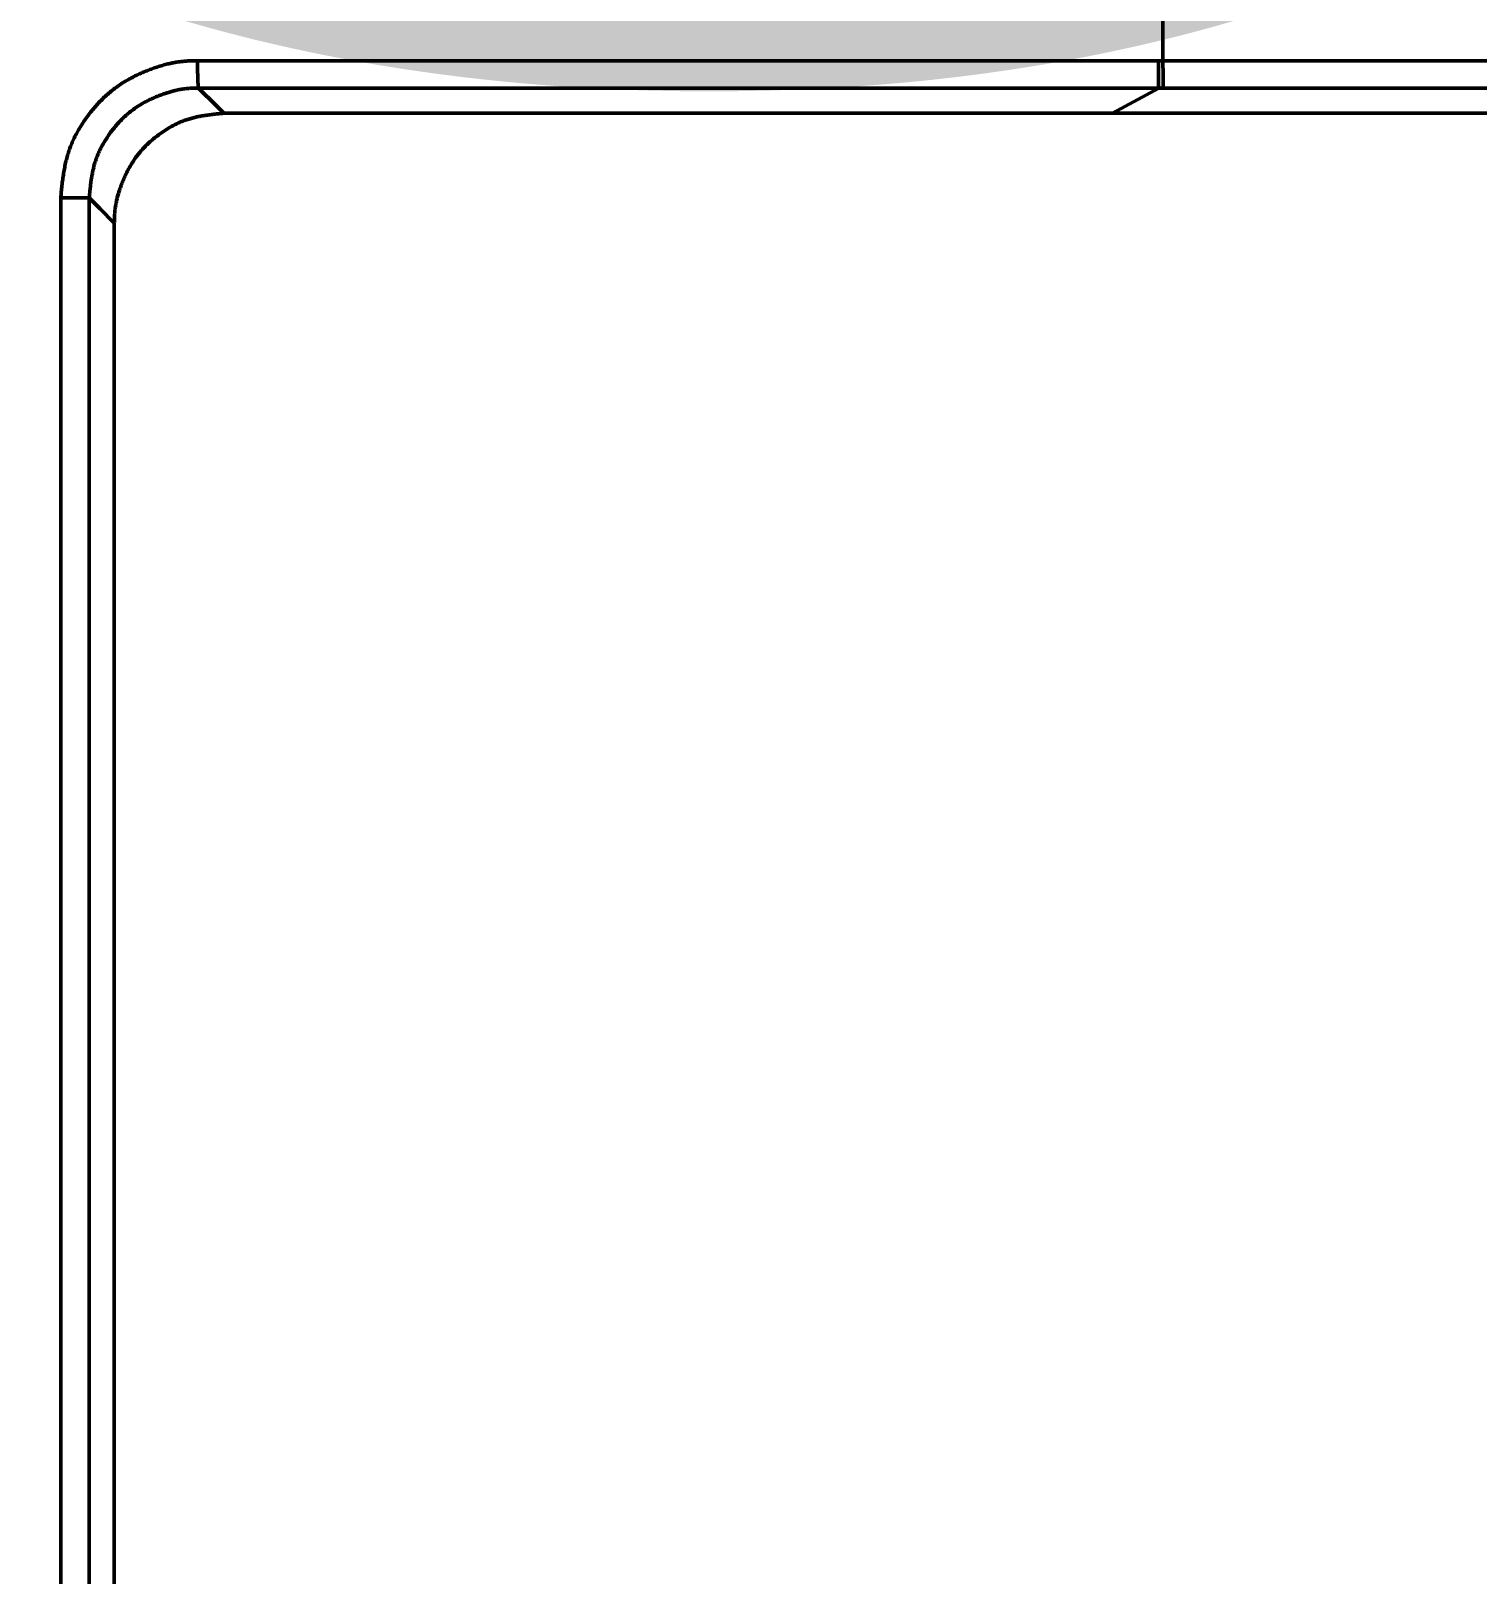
# Model space of a CAD drawing. Header units: millimetres. Extents: x -6033 to 120673, y -4970 to 90533.
# Drawn here: x 87177.98 to 87204.31, y 68278.15 to 68306.24 of the extents above; entities that cross this region are included whole.
import ezdxf
from ezdxf.enums import TextEntityAlignment as Align

# ---------------------------------------------------------------- set-up
doc = ezdxf.new("R2010")
doc.units = ezdxf.units.MM
doc.linetypes.add('I-PLAN$0$ACAD_ISO02W100', pattern=[15, 12, -3])
doc.linetypes.add('I-PLAN$0$DASH', pattern=[0.35, 0.25, -0.1])
doc.layers.get('DefPoints').update_dxf_attribs({"color": 250})
for name, color, linetype, lineweight in [('_ACM-A-ANNO-DIMS-b', 2, 'Continuous', 18), ('_ACM-A-ANNO-DIMS-c', 2, 'Continuous', 18), ('I-AR$0$I-SCOPE', 252, 'Continuous', 35), ('I-PLAN$0$_ACM-A-WALL-HACH', 251, 'Continuous', 9)]:
    doc.layers.add(name, color=color, linetype=linetype, lineweight=lineweight)
for name, color, linetype in [('I-CEILING$0$I-RCP-AIR', 64, 'Continuous'), ('I-CEILING$0$RC-Hatch【天花填充】', 251, 'Continuous'), ('I-FLOOR$0$I-FC-HATCH', 8, 'Continuous'), ('I-PLAN$0$I-PL-FURN', 1, 'I-PLAN$0$DASH'), ('地坪', 7, 'Continuous'), ('天花', 7, 'Continuous')]:
    doc.layers.add(name, color=color, linetype=linetype)
doc.styles.add('_ACM-G-NOTES', font='arial.ttf')
doc.styles.add('I-CEILING$0$黑体', font='simhei.ttf', dxfattribs={"height": 600})
doc.styles.add('I-PLAN$0$Arial', font='ARIALUNI.ttf')
doc.dimstyles.new('_ACM-DIM-A_50', dxfattribs={"dimscale": 50, "dimtxt": 2.5, "dimasz": 1, "dimexe": 1.5, "dimexo": 1, "dimgap": 1, "dimtad": 1, "dimdec": 0, "dimrnd": 5, "dimzin": 1, "dimdsep": 46, "dimtxsty": '_ACM-G-NOTES', "dimblk": 'ARCHTICK', "dimcen": 2.5, "dimclrd": 256, "dimclre": 256, "dimclrt": 256, "dimadec": 3, "dimazin": 0, "dimtfac": 1, "dimtdec": 0, "dimtix": 1, "dimtmove": 0, "dimatfit": 3, "dimldrblk": 'DOTSMALL', "dimfxl": 5, "dimfxlon": 1, "dimlwd": 18, "dimlwe": 18, "dimarcsym": 0})

# ---------------------------------------------------------------- blocks, each defined once
blk = doc.blocks.new('I-AR')
at = {"layer": 'I-AR$0$I-SCOPE'}
h = blk.add_hatch(dxfattribs=at)
h.set_pattern_fill('ANSI31', color=256, scale=200)
h.paths.add_polyline_path([(63300, 72640), (66630, 72640), (66630, 70889.383), (90600, 70890), (90600, 66390), (96650, 66390), (96650, 24876.398), (18340, 24876.398), (18340, 66390), (48090, 66390), (48090, 72640), (51400, 72640), (51400, 72649.887), (52869.5, 72649.887), (52869.5, 72640), (55240, 72640), (55240, 72790), (59460, 72790), (59460, 72640), (61830.5, 72640), (61830.5, 72649.887), (63300, 72649.887)], flags=16)
h.paths.add_polyline_path([(7330, 0), (7330, -1770), (11180, -1770), (11180, 0), (18450, 0), (18450, 2900), (27550, 2900), (27550, 18090), (37037.331, 18090), (37037.331, 17350), (96200, 17350), (96200, 18120), (114640, 18120), (114640, 84500), (0, 84500), (0, 0)])
blk = doc.blocks.new('I-PLAN')
at = {"layer": 'I-PLAN$0$_ACM-A-WALL-HACH'}
h = blk.add_hatch(dxfattribs=at)
h.set_pattern_fill('ANSI31', color=256, scale=10, angle=45)
h.paths.add_polyline_path([(88260, 70790), (88260, 70890), (88030, 70890), (88030, 70790), (88230, 70790)], flags=17)
h.paths.add_polyline_path([(79671.546, 69390), (78155, 69390), (78155, 68990), (77955, 68990), (77955, 69590), (79671.546, 69590)], flags=17)
h.paths.add_polyline_path([(80271.546, 69390), (80271.546, 69590), (80780, 69590), (80780, 68990), (80580, 68990), (80580, 69390)], flags=17)
h.paths.add_polyline_path([(74580, 69590), (73930, 69590), (73930, 69390), (74580, 69390)])
h.paths.add_polyline_path([(68780, 69590), (69430, 69590), (69430, 69390), (68780, 69390)])
h.paths.add_polyline_path([(87280, 66490), (87480, 66490), (87480, 66390), (87280, 66390)])
h.paths.add_polyline_path([(82180, 68990), (82180, 69390), (84230, 69390), (84230, 66490), (84430, 66490), (84430, 69390), (85280, 69390), (85280, 69590), (81980, 69590), (81980, 68990)])
h.paths.add_polyline_path([(87480, 67390), (87480, 69390), (88280, 69390), (88280, 69590), (88080, 69590), (86480, 69590), (86480, 69390), (87280, 69390), (87280, 67390)], flags=17)
h.paths.add_polyline_path([(72130, 68170), (72130, 66490), (72330, 66490), (72330, 67870), (73130, 67870), (73130, 68070), (72330, 68070), (72330, 68170)])
h.paths.add_polyline_path([(71230, 68170), (71230, 66390), (71030, 66390), (71030, 67870), (70230, 67870), (70230, 68070), (71030, 68070), (71030, 68170)])
h.paths.add_polyline_path([(72130, 69070), (72330, 69070), (72330, 69390), (73030, 69390), (73030, 69590), (72130, 69590)])
h.paths.add_polyline_path([(71230, 69070), (71030, 69070), (71030, 69390), (70330, 69390), (70330, 69590), (71230, 69590)])
h.paths.add_polyline_path([(67800, 69490), (67830, 69490), (67830, 69590), (67800, 69590)], flags=17)
h.paths.add_polyline_path([(76755, 69590), (75180, 69590), (75180, 69390), (75330, 69390), (75330, 66390), (75530, 66390), (75530, 69390), (76555, 69390), (76555, 68990), (76755, 68990)])
h.paths.add_polyline_path([(68180, 69590), (68180, 69390), (68030, 69390), (68030, 66520), (67780, 66520), (67780, 66390), (67400, 66390), (67400, 66720), (67830, 66720), (67830, 69590)])
edge = h.paths.add_edge_path()
edge.add_line((89860, 70890), (88860, 70890))
edge.add_line((75530, 66520), (84230, 66520))
edge.add_line((75530, 66720), (84230, 66720))
at = {"layer": 'I-PLAN$0$I-PL-FURN', "linetype": 'I-PLAN$0$ACAD_ISO02W100', "insert": (86615.717, 68406.556), "char_height": 100, "width": 151170.16662, "attachment_point": 1, "style": 'I-PLAN$0$Arial'}
blk.add_mtext('{\\fArial Unicode MS|b0|i0|c134|p34;1800x700}', dxfattribs=at)
blk = doc.blocks.new('I-CEILING$0$RPK-22-40FSNQS')
at = {"color": 0, "lineweight": 50}
for p, q in [((148.043378, -98.98318), (148.043378, -60.092556)), ((148.54133, -98.965252), (148.54133, -60.08462)), ((148.999936, -81.310286), (148.999936, -60.472714)), ((148.043378, -81.406264), (146.956606, -81.406264)), ((148.999996, -82.326264), (148.999936, -81.310286)), ((148.54133, -81.48232), (148.999996, -82.326264)), ((148.999996, -98.506596), (148.999996, -82.326264)), ((148.861646, -98.644928), (148.999996, -98.506596)), ((148.54133, -98.965252), (148.861646, -98.644928)), ((150.999054, -100.49814), (150.732724, -100.764486)), ((225.429992, -100.49814), (150.999054, -100.49814)), ((150.732724, -100.764486), (150.542348, -100.954898)), ((150.542348, -101.4741), (150.542348, -100.954898)), ((150.542348, -100.954898), (230.998328, -100.954898)), ((230.998328, -101.4741), (150.542348, -101.4741))]:
    blk.add_line(p, q, dxfattribs=at)
for points in [[(148.043378, -81.406264), (148.046462, -81.40626), (148.049546, -81.406258), (148.05263, -81.406254), (148.055712, -81.406252), (148.058796, -81.406248), (148.061878, -81.406246), (148.064958, -81.406242), (148.068038, -81.40624), (148.071118, -81.406236), (148.074196, -81.406232), (148.077274, -81.406228), (148.08035, -81.406226), (148.083424, -81.406222), (148.086498, -81.406218), (148.089568, -81.406212), (148.092638, -81.406208), (148.095706, -81.406204), (148.098772, -81.406198), (148.101834, -81.406194), (148.104896, -81.406188), (148.107956, -81.406182), (148.111012, -81.406176), (148.114066, -81.40617), (148.117118, -81.406162), (148.120166, -81.406156), (148.123212, -81.406148), (148.126254, -81.40614), (148.129294, -81.406132), (148.13233, -81.406124), (148.135364, -81.406114), (148.138392, -81.406106), (148.141418, -81.406096), (148.14444, -81.406086), (148.147458, -81.406074), (148.150472, -81.406064), (148.153482, -81.406052), (148.156488, -81.40604), (148.15949, -81.406028), (148.162486, -81.406016), (148.165478, -81.406002), (148.168466, -81.40599), (148.17145, -81.405976), (148.174428, -81.405962), (148.1774, -81.405948), (148.18037, -81.405932), (148.183332, -81.405918), (148.18629, -81.405902), (148.189242, -81.405886), (148.192188, -81.40587), (148.195128, -81.405854), (148.198064, -81.405836), (148.200994, -81.40582), (148.203916, -81.405802), (148.206834, -81.405784), (148.209746, -81.405766), (148.21265, -81.405748), (148.215548, -81.405728), (148.21844, -81.40571), (148.221326, -81.40569), (148.224204, -81.405672), (148.227076, -81.405652), (148.22994, -81.405632), (148.232798, -81.40561), (148.235648, -81.40559), (148.23849, -81.40557), (148.241326, -81.405548), (148.244154, -81.405526), (148.246974, -81.405504), (148.249786, -81.405482), (148.25259, -81.40546), (148.255388, -81.405438), (148.258176, -81.405414), (148.260956, -81.405392), (148.263728, -81.405368), (148.266492, -81.405344), (148.269248, -81.40532), (148.271994, -81.405296), (148.274732, -81.405272), (148.277462, -81.405246), (148.280182, -81.40522), (148.282892, -81.405196), (148.285596, -81.40517), (148.288288, -81.405144), (148.290972, -81.405116), (148.293646, -81.40509), (148.296312, -81.405064), (148.298968, -81.405036), (148.301614, -81.405008), (148.30425, -81.40498), (148.306876, -81.404952), (148.309492, -81.404924), (148.312098, -81.404894), (148.314694, -81.404866), (148.317278, -81.404836), (148.319854, -81.404806), (148.322418, -81.404778), (148.324972, -81.404746), (148.327514, -81.404716), (148.330046, -81.404686), (148.332568, -81.404654), (148.335078, -81.404624), (148.337576, -81.404592), (148.340064, -81.40456), (148.342542, -81.404528), (148.345006, -81.404496), (148.34746, -81.404462), (148.349902, -81.40443), (148.352332, -81.404396), (148.354752, -81.404364), (148.357158, -81.40433), (148.359554, -81.404296), (148.361936, -81.404262), (148.364306, -81.404228), (148.366666, -81.404192), (148.369012, -81.404158), (148.371346, -81.404122), (148.373666, -81.404088), (148.375976, -81.404052), (148.378272, -81.404016), (148.380554, -81.40398), (148.382824, -81.403944), (148.385082, -81.403908), (148.387326, -81.40387), (148.389556, -81.403834), (148.391774, -81.403796), (148.393978, -81.40376), (148.39617, -81.403722), (148.398348, -81.403684), (148.400512, -81.403646), (148.402662, -81.403608), (148.404798, -81.403568), (148.406922, -81.40353), (148.40903, -81.40349), (148.411126, -81.403452), (148.413208, -81.403412), (148.415276, -81.403372), (148.417328, -81.403332), (148.419368, -81.403292), (148.421394, -81.403252), (148.423404, -81.40321), (148.4254, -81.40317), (148.427382, -81.403128), (148.42935, -81.403086), (148.431304, -81.403044), (148.433242, -81.403002), (148.435166, -81.40296), (148.437076, -81.402918), (148.43897, -81.402874), (148.44085, -81.402832), (148.442714, -81.402788), (148.444564, -81.402744), (148.446398, -81.4027), (148.448218, -81.402656), (148.450022, -81.402612), (148.45181, -81.402566), (148.453584, -81.402522), (148.45534, -81.402476), (148.457082, -81.402432), (148.458808, -81.402386), (148.460518, -81.40234), (148.462212, -81.402294), (148.46389, -81.402248), (148.465552, -81.402202), (148.467198, -81.402156), (148.468826, -81.40211), (148.47044, -81.402064), (148.472036, -81.402018), (148.473616, -81.401972), (148.47518, -81.401926), (148.476726, -81.401878), (148.478256, -81.401832), (148.47977, -81.401786), (148.481266, -81.40174), (148.482744, -81.401694), (148.484206, -81.401648), (148.48565, -81.4016), (148.487078, -81.401554), (148.488488, -81.401508), (148.48988, -81.401462), (148.491254, -81.401416), (148.492612, -81.401372), (148.493952, -81.401326), (148.495274, -81.40128), (148.496578, -81.401234), (148.497864, -81.401188), (148.499134, -81.401142), (148.500384, -81.401098), (148.50162, -81.401052), (148.502836, -81.401004), (148.504036, -81.400958), (148.505218, -81.400912), (148.506384, -81.400864), (148.507532, -81.400818), (148.508664, -81.40077), (148.509778, -81.40072), (148.510876, -81.400672), (148.511956, -81.400622), (148.51302, -81.400572), (148.514068, -81.400522), (148.515098, -81.40047), (148.516112, -81.400418), (148.51711, -81.400366), (148.51809, -81.400312), (148.519054, -81.400258), (148.520002, -81.400202), (148.520934, -81.400146), (148.52185, -81.40009), (148.52275, -81.400032), (148.523632, -81.399972), (148.5245, -81.399912), (148.52515, -81.399866), (148.52579, -81.399818), (148.526422, -81.39977), (148.527046, -81.399722), (148.527662, -81.399672), (148.52827, -81.399622), (148.52887, -81.399572), (148.529462, -81.399522), (148.53005, -81.39947), (148.530628, -81.39942), (148.531202, -81.399368), (148.53177, -81.399314), (148.532332, -81.399262), (148.532888, -81.399208), (148.53344, -81.399156), (148.533986, -81.399102), (148.53453, -81.399048), (148.535068, -81.398992), (148.535602, -81.398938), (148.536134, -81.398884), (148.536662, -81.398828), (148.537188, -81.398772), (148.537712, -81.398716), (148.538232, -81.398662), (148.538752, -81.398606), (148.53927, -81.39855), (148.539786, -81.398494), (148.5403, -81.398438), (148.540816, -81.398382), (148.54133, -81.398324)], [(148.043378, -81.490302), (148.046462, -81.4903), (148.049546, -81.490296), (148.05263, -81.490294), (148.055712, -81.49029), (148.058796, -81.490288), (148.061878, -81.490284), (148.064958, -81.490282), (148.068038, -81.490278), (148.071118, -81.490274), (148.074196, -81.490272), (148.077274, -81.490268), (148.08035, -81.490264), (148.083424, -81.49026), (148.086498, -81.490256), (148.089568, -81.490252), (148.092638, -81.490246), (148.095706, -81.490242), (148.098772, -81.490238), (148.101834, -81.490232), (148.104896, -81.490226), (148.107956, -81.49022), (148.111012, -81.490214), (148.114066, -81.490208), (148.117118, -81.490202), (148.120166, -81.490194), (148.123212, -81.490186), (148.126254, -81.490178), (148.129294, -81.49017), (148.13233, -81.490162), (148.135364, -81.490154), (148.138392, -81.490144), (148.141418, -81.490134), (148.14444, -81.490124), (148.147458, -81.490114), (148.150472, -81.490102), (148.153482, -81.490092), (148.156488, -81.49008), (148.15949, -81.490068), (148.162486, -81.490054), (148.165478, -81.490042), (148.168466, -81.490028), (148.17145, -81.490014), (148.174428, -81.49), (148.1774, -81.489986), (148.180368, -81.489972), (148.183332, -81.489956), (148.18629, -81.48994), (148.189242, -81.489924), (148.192188, -81.489908), (148.195128, -81.489892), (148.198064, -81.489876), (148.200994, -81.489858), (148.203916, -81.48984), (148.206834, -81.489824), (148.209746, -81.489804), (148.21265, -81.489786), (148.215548, -81.489768), (148.21844, -81.489748), (148.221326, -81.48973), (148.224204, -81.48971), (148.227076, -81.48969), (148.22994, -81.48967), (148.232798, -81.48965), (148.235648, -81.489628), (148.23849, -81.489608), (148.241326, -81.489586), (148.244154, -81.489564), (148.246974, -81.489544), (148.249786, -81.48952), (148.25259, -81.489498), (148.255388, -81.489476), (148.258176, -81.489452), (148.260956, -81.48943), (148.263728, -81.489406), (148.266492, -81.489382), (148.269248, -81.489358), (148.271994, -81.489332), (148.274732, -81.489308), (148.277462, -81.489284), (148.280182, -81.489258), (148.282894, -81.489232), (148.285596, -81.489206), (148.288288, -81.48918), (148.290972, -81.489154), (148.293648, -81.489126), (148.296312, -81.4891), (148.298968, -81.489072), (148.301614, -81.489044), (148.30425, -81.489016), (148.306876, -81.488988), (148.309492, -81.488958), (148.312098, -81.48893), (148.314694, -81.4889), (148.317278, -81.48887), (148.319854, -81.48884), (148.322418, -81.48881), (148.32497, -81.48878), (148.327514, -81.48875), (148.330046, -81.488718), (148.332566, -81.488688), (148.335076, -81.488656), (148.337576, -81.488624), (148.340064, -81.488592), (148.34254, -81.48856), (148.345006, -81.488526), (148.34746, -81.488494), (148.349902, -81.48846), (148.352332, -81.488428), (148.35475, -81.488394), (148.357158, -81.48836), (148.359552, -81.488326), (148.361934, -81.488292), (148.364306, -81.488256), (148.366664, -81.488222), (148.36901, -81.488186), (148.371344, -81.488152), (148.373666, -81.488116), (148.375974, -81.48808), (148.37827, -81.488044), (148.380554, -81.488008), (148.382824, -81.487972), (148.385082, -81.487934), (148.387326, -81.487898), (148.389558, -81.48786), (148.391776, -81.487822), (148.39398, -81.487786), (148.396172, -81.487748), (148.39835, -81.48771), (148.400514, -81.487672), (148.402664, -81.487632), (148.404802, -81.487594), (148.406926, -81.487554), (148.409034, -81.487516), (148.41113, -81.487476), (148.413212, -81.487436), (148.41528, -81.487396), (148.417334, -81.487356), (148.419374, -81.487316), (148.421398, -81.487274), (148.42341, -81.487234), (148.425406, -81.487192), (148.42739, -81.48715), (148.429358, -81.487108), (148.43131, -81.487066), (148.43325, -81.487024), (148.435174, -81.486982), (148.437082, -81.486938), (148.438978, -81.486896), (148.440858, -81.486852), (148.442722, -81.486808), (148.444572, -81.486764), (148.446406, -81.48672), (148.448226, -81.486676), (148.450028, -81.48663), (148.451818, -81.486586), (148.45359, -81.48654), (148.455348, -81.486494), (148.457088, -81.486448), (148.458814, -81.486402), (148.460524, -81.486356), (148.462218, -81.48631), (148.463896, -81.486264), (148.465556, -81.486218), (148.467202, -81.486172), (148.468832, -81.486126), (148.470444, -81.486078), (148.47204, -81.486032), (148.47362, -81.485986), (148.475182, -81.485938), (148.47673, -81.485892), (148.478258, -81.485844), (148.479772, -81.485798), (148.481268, -81.485752), (148.482746, -81.485704), (148.484208, -81.485658), (148.485652, -81.485612), (148.487078, -81.485564), (148.488488, -81.485518), (148.48988, -81.485472), (148.491254, -81.485426), (148.492612, -81.48538), (148.493952, -81.485334), (148.495272, -81.485288), (148.496576, -81.485242), (148.497864, -81.485196), (148.499132, -81.48515), (148.500384, -81.485104), (148.501618, -81.485058), (148.502836, -81.485012), (148.504036, -81.484964), (148.505218, -81.484918), (148.506384, -81.48487), (148.507532, -81.484822), (148.508662, -81.484774), (148.509778, -81.484726), (148.510874, -81.484676), (148.511956, -81.484628), (148.51302, -81.484576), (148.514066, -81.484526), (148.515098, -81.484474), (148.516112, -81.484422), (148.517108, -81.48437), (148.51809, -81.484316), (148.519054, -81.484262), (148.520002, -81.484206), (148.520934, -81.48415), (148.52185, -81.484092), (148.52275, -81.484034), (148.523632, -81.483974), (148.5245, -81.483914), (148.52515, -81.483866), (148.52579, -81.48382), (148.526422, -81.48377), (148.527046, -81.483722), (148.527662, -81.483672), (148.52827, -81.483624), (148.52887, -81.483572), (148.529464, -81.483522), (148.53005, -81.48347), (148.53063, -81.483418), (148.531202, -81.483366), (148.53177, -81.483314), (148.532332, -81.48326), (148.532888, -81.483208), (148.53344, -81.483154), (148.533988, -81.4831), (148.53453, -81.483044), (148.535068, -81.48299), (148.535604, -81.482936), (148.536134, -81.48288), (148.536662, -81.482824), (148.537188, -81.482768), (148.537712, -81.482712), (148.538232, -81.482656), (148.538752, -81.4826), (148.53927, -81.482544), (148.539786, -81.482488), (148.5403, -81.482432), (148.540816, -81.482376), (148.54133, -81.48232)], [(148.999996, -98.506596), (149.002154, -98.528966), (149.004324, -98.551332), (149.006514, -98.573694), (149.008738, -98.596048), (149.011002, -98.61839), (149.013318, -98.640718), (149.0157, -98.66303), (149.018154, -98.685322), (149.020692, -98.707592), (149.023324, -98.729838), (149.026064, -98.752056), (149.028918, -98.774244), (149.031898, -98.796398), (149.035016, -98.818516), (149.038282, -98.840594), (149.041704, -98.862634), (149.045296, -98.884626), (149.049066, -98.906574), (149.053026, -98.928472), (149.057188, -98.950316), (149.061558, -98.972106), (149.06615, -98.993836), (149.070974, -99.015508), (149.07604, -99.037114), (149.081358, -99.058656), (149.08694, -99.080128), (149.092796, -99.101528), (149.098936, -99.122854), (149.105372, -99.144102), (149.112112, -99.16527), (149.119166, -99.186356), (149.12653, -99.207356), (149.134198, -99.228266), (149.142166, -99.249086), (149.150428, -99.269814), (149.158978, -99.290444), (149.167812, -99.310976), (149.176922, -99.331404), (149.186304, -99.35173), (149.195952, -99.371948), (149.20586, -99.392056), (149.216024, -99.412052), (149.226436, -99.431934), (149.237092, -99.451696), (149.247988, -99.471338), (149.259116, -99.490858), (149.270472, -99.510252), (149.282048, -99.529516), (149.293842, -99.54865), (149.305844, -99.56765), (149.318054, -99.586512), (149.330462, -99.605236), (149.343064, -99.623818), (149.355856, -99.642256), (149.36883, -99.660544), (149.38198, -99.678684), (149.395304, -99.696672), (149.408794, -99.714504), (149.422444, -99.732176), (149.43625, -99.74969), (149.450206, -99.76704), (149.464316, -99.784224), (149.478582, -99.801242), (149.493008, -99.818094), (149.507598, -99.834778), (149.522352, -99.85129), (149.537278, -99.867632), (149.552376, -99.883802), (149.567652, -99.899798), (149.583106, -99.91562), (149.598744, -99.931266), (149.614568, -99.946734), (149.630582, -99.962022), (149.646788, -99.977132), (149.663192, -99.992062), (149.679796, -100.006808), (149.696602, -100.02137), (149.713616, -100.035748), (149.730838, -100.04994), (149.748274, -100.063946), (149.765926, -100.077762), (149.783798, -100.091388), (149.801894, -100.104824), (149.820216, -100.118066), (149.838766, -100.131116), (149.857552, -100.14397), (149.876572, -100.15663), (149.895834, -100.16909), (149.915338, -100.181354), (149.935088, -100.193416), (149.955084, -100.205278), (149.97531, -100.216936), (149.995748, -100.228386), (150.016374, -100.239626), (150.037168, -100.250652), (150.058114, -100.261464), (150.079188, -100.272056), (150.100374, -100.282424), (150.121648, -100.292568), (150.142992, -100.302484), (150.164386, -100.31217), (150.185808, -100.32162), (150.20724, -100.330834), (150.228662, -100.339806), (150.250054, -100.348536), (150.271394, -100.35702), (150.292664, -100.365256), (150.313844, -100.373238), (150.334912, -100.380964), (150.35585, -100.388434), (150.376638, -100.39564), (150.397254, -100.402584), (150.41768, -100.40926), (150.437896, -100.415666), (150.45788, -100.421798), (150.477612, -100.427656), (150.497074, -100.433232), (150.516246, -100.438528), (150.535106, -100.443536), (150.553636, -100.448258), (150.571818, -100.45269), (150.589664, -100.45684), (150.60718, -100.46072), (150.62438, -100.464336), (150.641278, -100.4677), (150.657882, -100.47082), (150.674204, -100.473708), (150.69026, -100.476372), (150.706056, -100.478824), (150.721608, -100.48107), (150.736924, -100.483122), (150.75202, -100.484992), (150.766904, -100.486684), (150.78159, -100.488212), (150.796088, -100.489586), (150.81041, -100.490812), (150.82457, -100.491904), (150.838576, -100.49287), (150.852442, -100.493718), (150.86618, -100.49446), (150.879802, -100.495104), (150.893316, -100.495662), (150.906738, -100.49614), (150.920078, -100.496552), (150.933348, -100.496906), (150.94656, -100.49721), (150.959724, -100.497478), (150.972854, -100.497714), (150.98596, -100.497932), (150.999054, -100.49814)], [(148.54133, -98.965252), (148.540818, -98.965378), (148.540306, -98.965504), (148.539794, -98.965632), (148.53928, -98.965758), (148.538766, -98.965884), (148.538248, -98.96601), (148.53773, -98.966134), (148.53721, -98.96626), (148.536686, -98.966386), (148.53616, -98.96651), (148.53563, -98.966634), (148.535096, -98.966756), (148.53456, -98.96688), (148.534018, -98.967002), (148.533472, -98.967124), (148.53292, -98.967244), (148.532364, -98.967364), (148.531802, -98.967484), (148.531234, -98.967602), (148.53066, -98.96772), (148.530078, -98.967836), (148.529492, -98.967952), (148.528896, -98.968066), (148.528294, -98.96818), (148.527682, -98.968292), (148.527064, -98.968402), (148.526436, -98.968512), (148.5258, -98.96862), (148.525154, -98.968728), (148.5245, -98.968834), (148.523636, -98.968968), (148.522758, -98.9691), (148.52186, -98.969232), (148.520948, -98.96936), (148.520018, -98.969486), (148.519072, -98.96961), (148.51811, -98.969732), (148.51713, -98.969852), (148.516134, -98.96997), (148.51512, -98.970088), (148.51409, -98.970204), (148.513042, -98.970318), (148.511978, -98.97043), (148.510896, -98.970542), (148.509798, -98.970654), (148.508684, -98.970762), (148.50755, -98.97087), (148.506402, -98.970978), (148.505234, -98.971086), (148.50405, -98.971192), (148.50285, -98.971296), (148.50163, -98.971402), (148.500394, -98.971506), (148.499142, -98.97161), (148.49787, -98.971714), (148.496582, -98.971816), (148.495276, -98.97192), (148.493954, -98.972024), (148.492614, -98.972128), (148.491254, -98.972232), (148.48988, -98.972334), (148.488486, -98.97244), (148.487076, -98.972544), (148.485648, -98.972648), (148.484202, -98.972752), (148.48274, -98.972858), (148.48126, -98.972962), (148.479764, -98.973068), (148.478252, -98.973172), (148.476722, -98.973278), (148.475174, -98.973382), (148.47361, -98.973486), (148.47203, -98.973592), (148.470434, -98.973696), (148.468822, -98.9738), (148.467192, -98.973906), (148.465546, -98.97401), (148.463886, -98.974114), (148.462208, -98.974216), (148.460514, -98.97432), (148.458804, -98.974424), (148.457078, -98.974526), (148.455338, -98.974628), (148.45358, -98.97473), (148.451808, -98.974832), (148.45002, -98.974932), (148.448216, -98.975032), (148.446398, -98.975132), (148.444564, -98.975232), (148.442714, -98.97533), (148.44085, -98.975428), (148.43897, -98.975526), (148.437076, -98.975624), (148.435168, -98.97572), (148.433244, -98.975816), (148.431306, -98.97591), (148.429352, -98.976004), (148.427384, -98.976098), (148.425402, -98.976192), (148.423406, -98.976284), (148.421394, -98.976378), (148.41937, -98.976468), (148.41733, -98.97656), (148.415276, -98.97665), (148.413208, -98.97674), (148.411128, -98.97683), (148.409032, -98.976918), (148.406922, -98.977006), (148.4048, -98.977094), (148.402662, -98.977182), (148.400512, -98.977268), (148.398348, -98.977354), (148.39617, -98.97744), (148.393978, -98.977524), (148.391774, -98.97761), (148.389556, -98.977694), (148.387326, -98.977776), (148.385082, -98.97786), (148.382824, -98.977942), (148.380554, -98.978024), (148.378272, -98.978106), (148.375976, -98.978186), (148.373666, -98.978266), (148.371346, -98.978346), (148.369012, -98.978426), (148.366666, -98.978504), (148.364306, -98.978582), (148.361936, -98.97866), (148.359554, -98.978738), (148.357158, -98.978814), (148.354752, -98.97889), (148.352332, -98.978966), (148.349902, -98.97904), (148.34746, -98.979114), (148.345006, -98.979188), (148.34254, -98.97926), (148.340064, -98.979334), (148.337576, -98.979406), (148.335078, -98.979476), (148.332568, -98.979548), (148.330046, -98.979618), (148.327514, -98.979686), (148.32497, -98.979756), (148.322418, -98.979824), (148.319852, -98.979892), (148.317278, -98.979958), (148.314692, -98.980024), (148.312098, -98.98009), (148.309492, -98.980156), (148.306876, -98.98022), (148.30425, -98.980284), (148.301614, -98.980346), (148.298968, -98.98041), (148.296312, -98.98047), (148.293648, -98.980532), (148.290972, -98.980592), (148.288288, -98.980652), (148.285596, -98.980712), (148.282894, -98.98077), (148.280182, -98.980828), (148.277462, -98.980884), (148.274732, -98.98094), (148.271994, -98.980996), (148.269248, -98.981052), (148.266492, -98.981106), (148.263728, -98.98116), (148.260956, -98.981214), (148.258176, -98.981266), (148.255386, -98.981318), (148.25259, -98.98137), (148.249786, -98.98142), (148.246974, -98.98147), (148.244154, -98.98152), (148.241326, -98.981568), (148.23849, -98.981616), (148.235648, -98.981664), (148.232798, -98.98171), (148.22994, -98.981756), (148.227076, -98.981802), (148.224204, -98.981846), (148.221326, -98.98189), (148.21844, -98.981934), (148.215548, -98.981976), (148.21265, -98.982018), (148.209746, -98.98206), (148.206834, -98.9821), (148.203918, -98.98214), (148.200994, -98.98218), (148.198064, -98.982218), (148.19513, -98.982256), (148.192188, -98.982294), (148.189242, -98.98233), (148.18629, -98.982366), (148.183332, -98.9824), (148.18037, -98.982434), (148.1774, -98.982468), (148.174428, -98.9825), (148.17145, -98.982532), (148.168466, -98.982562), (148.165478, -98.982592), (148.162486, -98.982622), (148.15949, -98.98265), (148.156488, -98.982678), (148.153482, -98.982704), (148.150472, -98.98273), (148.147458, -98.982754), (148.14444, -98.982778), (148.141418, -98.982802), (148.138392, -98.982824), (148.135364, -98.982844), (148.13233, -98.982864), (148.129294, -98.982884), (148.126254, -98.982902), (148.123212, -98.98292), (148.120166, -98.982936), (148.117118, -98.982952), (148.114066, -98.982968), (148.111012, -98.982982), (148.107956, -98.982996), (148.104896, -98.983008), (148.101836, -98.983022), (148.098772, -98.983032), (148.095706, -98.983044), (148.092638, -98.983054), (148.089568, -98.983066), (148.086498, -98.983074), (148.08035, -98.983094), (148.077274, -98.983102), (148.074196, -98.98311), (148.071118, -98.983118), (148.068038, -98.983126), (148.064958, -98.983132), (148.061876, -98.98314), (148.058794, -98.983146), (148.055712, -98.983154), (148.05263, -98.98316), (148.049546, -98.983166), (148.046462, -98.983174), (148.043378, -98.98318)], [(150.542348, -101.4741), (150.514158, -101.471388), (150.485972, -101.468664), (150.457792, -101.465912), (150.429622, -101.46312), (150.401466, -101.460276), (150.373328, -101.457364), (150.34521, -101.454374), (150.317116, -101.45129), (150.289052, -101.4481), (150.261016, -101.444792), (150.233016, -101.44135), (150.205054, -101.437762), (150.177134, -101.434014), (150.149258, -101.430096), (150.12143, -101.42599), (150.093654, -101.421686), (150.065934, -101.417168), (150.038272, -101.412426), (150.010674, -101.407444), (149.98314, -101.402212), (149.955674, -101.396712), (149.928282, -101.390936), (149.900966, -101.384866), (149.87373, -101.37849), (149.846576, -101.371798), (149.81951, -101.364772), (149.792532, -101.357402), (149.765648, -101.349674), (149.738862, -101.341574), (149.712174, -101.33309), (149.68559, -101.32421), (149.659114, -101.314938), (149.63275, -101.305284), (149.606498, -101.295252), (149.580364, -101.28485), (149.554352, -101.274084), (149.528464, -101.262962), (149.502704, -101.251492), (149.477078, -101.239678), (149.451584, -101.22753), (149.42623, -101.215054), (149.40102, -101.202256), (149.375954, -101.189144), (149.351038, -101.175724), (149.326274, -101.162004), (149.301666, -101.147992), (149.27722, -101.133692), (149.252936, -101.119114), (149.228818, -101.104262), (149.204872, -101.089146), (149.1811, -101.07377), (149.157504, -101.058144), (149.13409, -101.042274), (149.11086, -101.026164), (149.087818, -101.009826), (149.064968, -100.993264), (149.042312, -100.976484), (149.019854, -100.959496), (148.9976, -100.942304), (148.97555, -100.924918), (148.95371, -100.907342), (148.93208, -100.889572), (148.910662, -100.871606), (148.889458, -100.853438), (148.86847, -100.835068), (148.847698, -100.816488), (148.827146, -100.797696), (148.806814, -100.778686), (148.786704, -100.759456), (148.766818, -100.740002), (148.747158, -100.72032), (148.727724, -100.700404), (148.70852, -100.680252), (148.689546, -100.65986), (148.670804, -100.639222), (148.652296, -100.618336), (148.634022, -100.597198), (148.615986, -100.575802), (148.598188, -100.554148), (148.58063, -100.532226), (148.563316, -100.510038), (148.546244, -100.487576), (148.529416, -100.464838), (148.512836, -100.441818), (148.496506, -100.418514), (148.480424, -100.394922), (148.464596, -100.371038), (148.44902, -100.346856), (148.433698, -100.322374), (148.418634, -100.297586), (148.403828, -100.272496), (148.389286, -100.247122), (148.375006, -100.22149), (148.360998, -100.195624), (148.34726, -100.169552), (148.3338, -100.143296), (148.32062, -100.116884), (148.307722, -100.09034), (148.29511, -100.063688), (148.282788, -100.036956), (148.270762, -100.010168), (148.259032, -99.983348), (148.247602, -99.956522), (148.236478, -99.929718), (148.225662, -99.902956), (148.215156, -99.876266), (148.204966, -99.84967), (148.195096, -99.823194), (148.185546, -99.796866), (148.176322, -99.770708), (148.167428, -99.744746), (148.158866, -99.719004), (148.150642, -99.693512), (148.142756, -99.66829), (148.135214, -99.643364), (148.12802, -99.618762), (148.121176, -99.594508), (148.114686, -99.570628), (148.108554, -99.547144), (148.102782, -99.524084), (148.097494, -99.501984), (148.092542, -99.480296), (148.087914, -99.45901), (148.0836, -99.438108), (148.079588, -99.417576), (148.075866, -99.397402), (148.072422, -99.377572), (148.069244, -99.358068), (148.066322, -99.33888), (148.063644, -99.319992), (148.061198, -99.301388), (148.058972, -99.283056), (148.056956, -99.26498), (148.055136, -99.247148), (148.053502, -99.229544), (148.052042, -99.212152), (148.050744, -99.194962), (148.049596, -99.177958), (148.04859, -99.161124), (148.04771, -99.144448), (148.046946, -99.127914), (148.046286, -99.11151), (148.04572, -99.095218), (148.045234, -99.079028), (148.044818, -99.062922), (148.04446, -99.046888), (148.04415, -99.03091), (148.043874, -99.014976), (148.04362, -98.999072), (148.043378, -98.98318)], [(148.54133, -98.965252), (148.541508, -98.977968), (148.541694, -98.990694), (148.5419, -99.003444), (148.542132, -99.016228), (148.542402, -99.029058), (148.54272, -99.041946), (148.543092, -99.054902), (148.54353, -99.067938), (148.544042, -99.081064), (148.544638, -99.094294), (148.545326, -99.10764), (148.546118, -99.12111), (148.54702, -99.134716), (148.548044, -99.148472), (148.549198, -99.162388), (148.550492, -99.176476), (148.551934, -99.190746), (148.553534, -99.205212), (148.5553, -99.219882), (148.557246, -99.23477), (148.559376, -99.249886), (148.5617, -99.265242), (148.56423, -99.28085), (148.566974, -99.29672), (148.569942, -99.312866), (148.57314, -99.329298), (148.576582, -99.346026), (148.580274, -99.363062), (148.584226, -99.38042), (148.588448, -99.398108), (148.593054, -99.416554), (148.597948, -99.435338), (148.60313, -99.45444), (148.608594, -99.47384), (148.61434, -99.493518), (148.620364, -99.513454), (148.626662, -99.533628), (148.633232, -99.55402), (148.640072, -99.574608), (148.647178, -99.595374), (148.654548, -99.616296), (148.66218, -99.637354), (148.67007, -99.65853), (148.678214, -99.6798), (148.686612, -99.701146), (148.695258, -99.72255), (148.704152, -99.743988), (148.71329, -99.76544), (148.722668, -99.786888), (148.732286, -99.808312), (148.742138, -99.82969), (148.752224, -99.851), (148.76254, -99.872226), (148.773082, -99.893346), (148.783848, -99.91434), (148.794838, -99.935188), (148.806044, -99.955868), (148.817466, -99.976362), (148.829102, -99.996648), (148.840948, -100.016708), (148.853002, -100.036522), (148.86526, -100.056094), (148.877726, -100.075424), (148.890392, -100.094516), (148.903262, -100.113372), (148.916334, -100.131998), (148.929604, -100.150396), (148.943072, -100.168568), (148.956738, -100.186518), (148.970598, -100.20425), (148.984652, -100.221766), (148.9989, -100.23907), (149.01334, -100.256164), (149.027968, -100.273054), (149.042788, -100.28974), (149.057794, -100.306226), (149.072986, -100.322518), (149.088362, -100.338616), (149.103924, -100.354524), (149.119666, -100.370246), (149.13559, -100.385784), (149.151694, -100.401142), (149.167976, -100.416322), (149.184434, -100.43133), (149.201068, -100.446166), (149.217876, -100.460836), (149.234858, -100.475342), (149.252012, -100.489686), (149.269336, -100.503874), (149.286828, -100.517906), (149.304488, -100.531786), (149.322314, -100.54551), (149.3403, -100.55907), (149.358448, -100.572462), (149.37675, -100.585682), (149.395208, -100.59872), (149.413814, -100.611576), (149.43257, -100.62424), (149.451472, -100.63671), (149.470516, -100.648976), (149.489698, -100.661036), (149.509018, -100.672884), (149.528472, -100.684512), (149.548058, -100.695918), (149.567772, -100.707092), (149.587612, -100.718034), (149.607574, -100.728734), (149.627656, -100.739188), (149.647854, -100.74939), (149.668168, -100.759334), (149.688594, -100.769016), (149.709128, -100.778428), (149.729766, -100.787566), (149.75051, -100.796426), (149.771352, -100.805), (149.792294, -100.813282), (149.813328, -100.82127), (149.834456, -100.828954), (149.855672, -100.83633), (149.876974, -100.843394), (149.89836, -100.850142), (149.919826, -100.85658), (149.94137, -100.862722), (149.96299, -100.868576), (149.984682, -100.874156), (150.006442, -100.879468), (150.02827, -100.884526), (150.050164, -100.889338), (150.072116, -100.893918), (150.094128, -100.898274), (150.116196, -100.902418), (150.138316, -100.90636), (150.160486, -100.91011), (150.182704, -100.91368), (150.204966, -100.917078), (150.22727, -100.92032), (150.249614, -100.92341), (150.271992, -100.926364), (150.294404, -100.92919), (150.316848, -100.931898), (150.339318, -100.934502), (150.361814, -100.937008), (150.384332, -100.93943), (150.40687, -100.941778), (150.429424, -100.944062), (150.451992, -100.946292), (150.474572, -100.948482), (150.497158, -100.950638), (150.519752, -100.952772), (150.542348, -100.954898)]]:
    blk.add_lwpolyline(points, dxfattribs=at)
blk = doc.blocks.new('I-CEILING')
at = {"layer": 'I-CEILING$0$RC-Hatch【天花填充】'}
h = blk.add_hatch(dxfattribs=at)
h.set_pattern_fill('_USER', color=256, scale=600, double=1, pattern_type=0)
h.set_pattern_definition([(0, (81980, 70481.47), (0, 600), []), (90, (81980, 70481.47), (-600, 4e-14), [])])
h.paths.add_polyline_path([(84430, 69390), (85280, 69390), (85280, 69590), (81980, 69590), (81980, 69090), (80780, 69090), (80780, 69590), (77955, 69590), (77955, 69090), (76755, 69090), (76755, 69590), (66630, 69590), (66630, 70790), (88030, 70790), (88030, 69590), (86480, 69590), (86480, 69390), (87280, 69390), (87280, 66390), (85430, 66390), (85430, 66490), (84430, 66490)])
at = {"layer": 'I-CEILING$0$I-RCP-AIR', "rotation": 269.9999999882699}
blk.add_blockref('I-CEILING$0$RPK-22-40FSNQS', (87280, 68453.738, 3000), dxfattribs=at)
at = {"layer": 'I-CEILING$0$I-RCP-AIR', "style": 'I-CEILING$0$黑体'}
for tag, p in [('R', (61966.358, 71748.905)), ('R', (61966.358, 66925.235)), ('R', (51736.068, 63924.766)), ('R', (62976.068, 63924.766)), ('S', (56433.591, 63065))]:
    blk.add_attdef(tag, text='', height=100, dxfattribs=at).set_placement(p, align=Align.MIDDLE_CENTER)
blk = doc.blocks.new('I-FLOOR')
at = {"layer": 'I-FLOOR$0$I-FC-HATCH'}
h = blk.add_hatch(dxfattribs=at)
h.set_pattern_fill('_USER', color=256, scale=600, double=1, pattern_type=0)
h.set_pattern_definition([(0, (85280, 69590), (0, 600), []), (90, (85280, 69590), (-600, 4e-14), [])])
h.paths.add_polyline_path([(84430, 69390), (85280, 69390), (85280, 69590), (81980, 69590), (81980, 69090), (80780, 69090), (80780, 69590), (77955, 69590), (77955, 69090), (76755, 69090), (76755, 69590), (66630, 69590), (66630, 70790), (88030, 70790), (88030, 69590), (86480, 69590), (86480, 69390), (87280, 69390), (87280, 66390), (85430, 66390), (85430, 66490), (84430, 66490)])
blk = doc.blocks.new('_ArchTick')
at = {"color": 0, "linetype": 'ByBlock', "const_width": 0.15}
blk.add_lwpolyline([(-0.5, -0.5), (0.5, 0.5)], dxfattribs=at)
blk = doc.blocks.new('*D142')
at = {"layer": '_ACM-A-ANNO-DIMS-b', "lineweight": 18, "transparency": 16777216}
for p, q in [((86480, 67983.186), (86480, 68308.186)), ((87280, 67983.186), (87280, 68308.186)), ((86480, 68233.186), (87280, 68233.186))]:
    blk.add_line(p, q, dxfattribs=at)
at = {"layer": 'DefPoints', "color": 0, "transparency": 16777216}
for p in [(87280, 68233.186), (86480, 67781.466), (87280, 67781.466)]:
    blk.add_point(p, dxfattribs=at)
at = {"layer": '_ACM-A-ANNO-DIMS-b', "lineweight": 18, "transparency": 16777216, "xscale": 50, "yscale": 50, "zscale": 50, "rotation": 180}
blk.add_blockref('_ArchTick', (86480, 68233.186), dxfattribs=at)
at = {"layer": '_ACM-A-ANNO-DIMS-b', "lineweight": 18, "transparency": 16777216, "xscale": 50, "yscale": 50, "zscale": 50}
blk.add_blockref('_ArchTick', (87280, 68233.186), dxfattribs=at)
at = {"layer": '_ACM-A-ANNO-DIMS-b', "transparency": 16777216, "insert": (86880, 68347.008), "char_height": 125, "attachment_point": 5, "style": '_ACM-G-NOTES'}
blk.add_mtext('800', dxfattribs=at)
blk = doc.blocks.new('_DotSmall')
at = {"color": 0, "linetype": 'ByBlock', "const_width": 0.5}
blk.add_lwpolyline([(-0.0625, 0, 1), (0.0625, 0, 1)], format="xyb", close=True, dxfattribs=at)
blk = doc.blocks.new('*D236')
at = {"layer": '_ACM-A-ANNO-DIMS-c', "lineweight": 18, "transparency": 16777216}
for p, q in [((86747.261, 69390), (86422.261, 69390)), ((86497.261, 67926.5), (86497.261, 69390)), ((86747.261, 67926.5), (86422.261, 67926.5))]:
    blk.add_line(p, q, dxfattribs=at)
at = {"layer": 'DefPoints', "color": 0, "transparency": 16777216}
for p in [(86497.261, 69390), (87342.05, 69390), (87342.05, 67926.5)]:
    blk.add_point(p, dxfattribs=at)
at = {"layer": '_ACM-A-ANNO-DIMS-c', "lineweight": 18, "transparency": 16777216, "xscale": 50, "yscale": 50, "zscale": 50}
for p, rotation in [((86497.261, 69390), 90), ((86497.261, 67926.5), 270)]:
    blk.add_blockref('_ArchTick', p, dxfattribs=dict(at, rotation=rotation))
at = {"layer": '_ACM-A-ANNO-DIMS-c', "transparency": 16777216, "insert": (86383.439, 68658.25), "char_height": 125, "attachment_point": 5, "rotation": 90, "style": '_ACM-G-NOTES'}
blk.add_mtext('1465', dxfattribs=at)

msp = doc.modelspace()

# ---------------------------------------------------------------- block references
for name in ['I-AR', 'I-PLAN']:
    msp.add_blockref(name, (0, 0))

# ---------------------------------------------------------------- next in the draw order: block references
at = {"layer": '天花'}
msp.add_blockref('I-CEILING', (0, 0), dxfattribs=at)

# ---------------------------------------------------------------- next in the draw order: block references
at = {"layer": '地坪'}
msp.add_blockref('I-FLOOR', (0, 0), dxfattribs=at)

# ---------------------------------------------------------------- next in the draw order: dimensions: what is measured, and where the dimension line sits
at = {"layer": '_ACM-A-ANNO-DIMS-b'}
dim = msp.add_linear_dim(base=(87280, 68233.186), p1=(86480, 67781.466), p2=(87280, 67781.466), dimstyle='_ACM-DIM-A_50', dxfattribs=at)
dim.commit()
dim.dimension.update_dxf_attribs({"geometry": '*D142', "text_midpoint": (86880, 68347.008)})
at = {"layer": '_ACM-A-ANNO-DIMS-c'}
dim = msp.add_linear_dim(base=(86497.260511325, 69390), p1=(87342.050366476, 67926.5), p2=(87342.050366476, 69390), angle=90, dimstyle='_ACM-DIM-A_50', override={"dimzin": 8}, dxfattribs=at)
dim.commit()
dim.dimension.update_dxf_attribs({"geometry": '*D236', "text_midpoint": (86383.43888786, 68658.25)})

doc.saveas('drawing.dxf')
